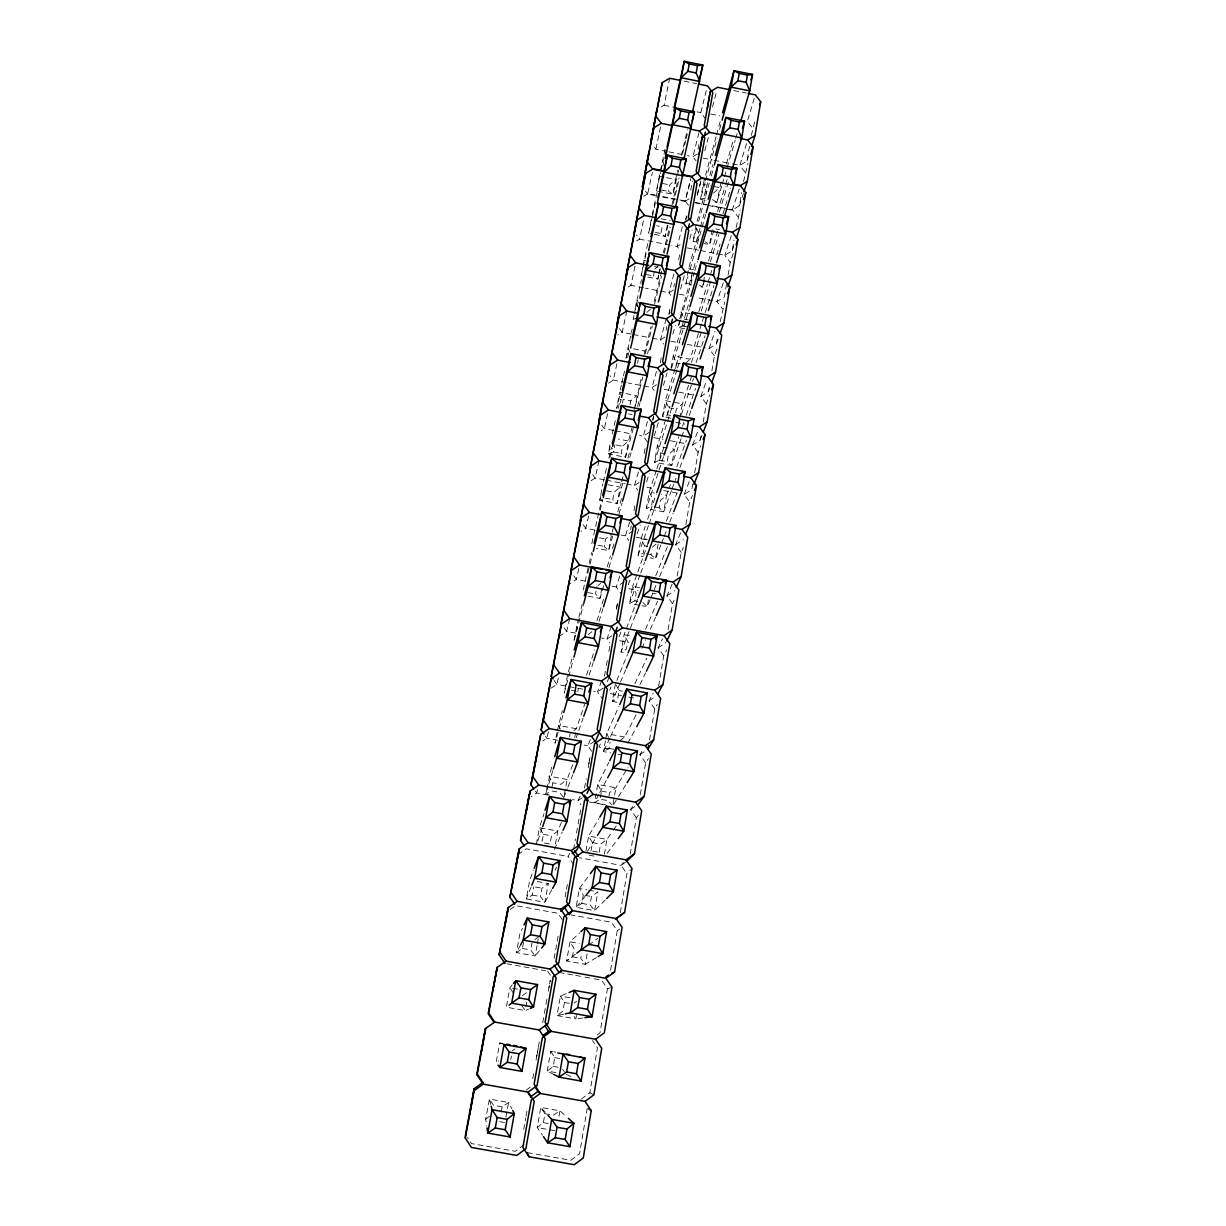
<?xml version="1.0" encoding="UTF-8"?>
<svg xmlns="http://www.w3.org/2000/svg" width="1226" height="1226" viewBox="0 0 1226 1226"><rect width="100%" height="100%" fill="white"/><g stroke="black" fill="none" stroke-linecap="round" stroke-linejoin="round"><path stroke-width="0.75" stroke-dasharray="5 3.75" d="M726.62 209.064L732.213 210.167L739.431 205.723L741.638 192.697M743.523 181.54L747.952 163.227M732.443 163.916L739.83 165.387L746.986 161.035L749.469 146.384M751.323 135.396L755.277 119.305M587.285 1108.028L579.546 1153.789L570.887 1160.271L527.149 1152.593M581.293 1099.094L589.859 1092.749L597.46 1047.832L592.51 1040.506M594.15 978.762L601.537 980.095L607.452 988.738L599.989 1032.844L595.759 1035.939M610.579 970.256L617.26 930.733L611.391 922.213L571.132 914.918M620.325 912.573L626.884 873.755L630.716 869.801M630.21 854.124L636.34 817.803L639.574 813.574M640.279 794.54L645.627 762.848L648.447 758.45M649.489 739.983L654.761 708.843L657.274 704.368M658.623 685.962L663.726 655.787L666.775 649.765M668.155 629.582L672.538 603.636L674.116 600.25M677.196 576.067L681.212 552.39L683.388 547.363M685.901 524.559L689.717 502.001L692.429 495.396M692.782 483.887L691.847 489.435L684.185 494.446L689.717 502.001M694.652 472.792L698.1 452.455L700.628 445.957M698.1 452.455L692.598 445.023L700.184 440.103L701.103 434.663M703.249 421.928L706.329 403.752L709.578 395.002M706.329 403.752L700.874 396.412L708.383 391.6L709.655 384.075M711.877 370.896L714.421 355.846L717.486 347.295M714.421 355.846L709.011 348.613L716.444 343.893L717.7 336.491M720.198 321.672L724.704 302.025M726.528 284.217L724.382 296.968L717.011 301.581L695.372 297.351M728.075 275.114L730.221 262.364L734.359 249.997M700.475 250.518L724.888 255.33L732.183 250.794L733.991 240.051M736.121 227.5L740.182 209.861M596.464 957.537L585.308 964.31L580.726 958.288L581.599 953.2M605.337 899.899L594.61 910.642L590.013 904.865L591.468 896.528L597.859 891.838L594.61 910.642L576.082 907.286L579.392 888.482L589.231 875.195M599.162 852.331L600.587 844.132L606.947 839.381L612.326 831.642M609 795.827L609.552 792.609L615.881 787.797L628.08 766.955M660.921 544.896L655.512 558.903L650.975 554.673L651.619 550.949M671.465 490.569L663.664 511.824L659.128 507.794L660.4 500.484L666.53 495.335L670.377 484.653M681.089 438.724L671.695 465.497L667.159 461.65L668.415 454.448L674.499 449.252L678.836 436.717M675.679 412.687L676.292 409.147L682.361 403.89L689.548 382.359M712.199 229.614L709.593 244.648L704.076 243.56M558.995 1116.304L559.945 1110.817L540.804 1107.43L537.264 1127.568L542.444 1135.169M576.481 1015.373L575.868 1018.913L557.002 1015.542L560.435 996.079L567.301 993.213M587.116 953.889L585.308 964.31L566.627 960.954L569.983 941.829L579.591 932.863M604.387 854.17L606.947 839.381L588.633 836.025L585.369 854.522M613.046 804.149L614.303 796.885M614.624 795.061L615.881 787.797L597.721 784.441L596.434 791.72M648.416 599.912L647.236 606.732L641.949 605.736M658.101 544.007L655.512 558.903L650.27 557.907M679.894 418.112L682.361 403.89L672.154 401.929M703.142 283.819L702.559 287.221L698.851 286.486M703.433 282.133L704.322 277.045M596.112 793.528L594.518 802.632L605.445 804.639M605.399 740.856L603.514 751.584L610.732 752.933M605.705 739.079L606.655 733.715L618.961 706.253M615.452 683.801L612.356 701.395L617.72 702.391M671.051 368.198L673.212 355.954L683.924 319.848M679.449 320.599L678.223 327.495L685.686 328.951M679.74 318.883L695.816 260.586M699.954 228.48L688.583 268.678L685.901 283.957L691.449 285.045M554.719 1130.648L537.264 1127.568L543.363 1122.633L544.926 1113.698L540.804 1107.43L546.857 1114.066M553.983 1074.543L547.21 1071.064L553.217 1066.39L554.765 1057.624L550.704 1051.28L555.868 1052.199M569.829 997.765L560.435 996.079L564.42 1002.5L562.918 1011.128L557.002 1015.542L563.638 1014.178M575.392 954.242L566.627 960.954L572.45 956.786L573.937 948.311L569.983 941.829L579.3 943.514M585.185 896.237L576.082 907.286L581.814 903.378L583.269 895.041L579.392 888.482L586.779 889.831M591.024 850.844L592.465 842.645L588.633 836.025L598.84 818.707M600.372 797.574L601.506 791.122L597.721 784.441L608.847 762.342M609.782 738.129L603.514 751.584L609 748.381L610.104 742.036M616.188 685.15L619.13 690.59L617.766 698.391L612.356 701.395L619.758 683.847M639.65 587.698L632.616 586.38L629.612 603.407L634.884 600.817L636.202 593.277L632.616 586.38L648.094 543.195M646.225 539.823L640.999 538.827L644.539 545.769L643.236 553.202L638.041 555.593L640.999 538.827L645.228 526.398M667.649 447.934L657.351 445.957L654.5 462.202L659.542 460.194L660.799 452.992L657.351 445.957L669.84 406.327M670.453 401.592L665.35 400.611L662.53 416.595L667.511 414.771L668.752 407.676L665.35 400.611L679.112 355.479M675.664 368.306L676.583 363.065L673.212 355.954L690.085 359.233L699.372 330.499M680.369 320.139L678.223 327.495L683.081 326.009L683.985 320.86M691.878 275.865L690.682 282.639L685.901 283.957L687.985 276.632M536.727 1056.245L538.061 1048.797M538.398 1046.927L539.394 1041.334M548.298 991.344L549.279 985.857M549.6 984.018L550.259 980.356L548.942 987.712M588.848 763.859L590.166 756.427L589.491 760.166M606.38 665.427L607.667 658.239M616.356 609.429L617.613 602.38M668.906 314.576L669.856 309.32M685.748 220.082L686.422 216.312M652.814 419.874L653.458 416.258M652.845 420.349L653.489 416.717M690.713 190.275L692.368 181.004M698.008 149.388L698.989 143.886M673.81 287.053L674.438 283.589M523.686 1129.407L525.739 1117.913M526.061 1116.089L527.042 1110.587M532.712 1078.773L534.061 1071.248M536.053 1060.061L537.049 1054.437M537.386 1052.567L538.72 1045.088M542.72 1022.622L544.038 1015.235M544.359 1013.427L545.677 1006.025M545.999 1004.247L546.98 998.73M554.167 958.38L556.895 943.116M557.232 941.231L558.566 933.706M565.14 896.85L566.121 891.302M566.458 889.448L567.776 882.061M573.599 849.388L575.454 838.921M576.511 833.052L577.798 825.803M578.12 823.979L579.423 816.731M579.745 814.907L580.71 809.467M584.511 788.119L586.181 778.755M588.173 767.614L589.17 762.02M604.449 676.246L605.414 670.837M608.893 651.343L609.904 645.688M616.54 608.387L617.536 602.84M630.593 529.571L631.267 525.801M633.949 510.767L635.283 503.258M644.14 453.559L645.137 448.011M660.308 362.819L661.32 357.18M666.116 330.254L666.775 326.56M669.09 313.595L669.748 309.902M678.683 259.743L679.664 254.288M685.87 219.423L686.514 215.837M667.296 225.201L665.258 236.48L650.531 233.584M505.924 1117.101L508.591 1102.465L489.404 1099.078L485.695 1119.2L486.737 1126.142M525.893 1007.021L526.843 1001.719M537.034 945.537L535.149 955.973L516.407 952.587L519.931 933.476L522.383 928.343M537.356 943.805L538.291 938.58M537.172 881.479L548.283 883.502L544.865 902.305L526.291 898.934L529.755 880.145L533.525 870.077M555.439 843.994L557.784 831.059L561.385 822.523M551.547 767.323L545.585 794.295L551.348 790.877L559.439 792.364L563.837 797.651L567.132 779.475L572.971 763.844M574.718 737.669L575.684 732.305M601.813 588.219L599.958 598.441L584.066 595.438M611.33 535.731L608.632 550.627L596.372 548.298M634.149 409.867L641.413 377.455M644.171 354.513L650.914 326.898M658.485 275.635L657.856 279.022L641.167 275.758L642.731 267.268M658.791 273.934L659.711 268.846M667.909 225.492L665.258 236.48L660.906 233.538L662.132 226.871L656.63 225.783M678.652 170.23L672.905 194.26L668.568 191.471L669.764 184.911L675.603 179.456L677.794 170.23M501.173 1112.227L502.154 1106.863L508.591 1102.465L511.87 1108.825M510.767 1059.555L511.411 1056.046M539.471 950.656L535.149 955.973L530.735 949.966L531.961 943.177M551.731 889.923L544.865 902.305L540.467 896.543L541.984 888.206L548.283 883.502M536.36 844.331L539.425 827.688L557.784 831.059L551.516 835.825L550.03 844.024L541.877 842.538L543.379 834.339L539.425 827.688L543.946 813.819M569.554 736.811L570.136 733.638M577.798 691.587L578.365 688.46M603.667 585.783L599.958 598.441L595.56 594.028L596.939 586.488M612.755 535.977L608.632 550.627L604.234 546.413L605.598 538.996L611.667 533.862M622.701 483.259L617.153 503.564L612.77 499.564L614.103 492.239L620.141 487.074L621.122 483.458M633.26 428.242L625.551 457.252L621.184 453.436L622.486 446.233L628.494 441.008L631.85 428.288M630.087 404.473L630.746 400.933L636.723 395.661L619.666 392.366L616.724 408.35L620.525 391.891M637.597 363.31L638.225 359.816M658.776 275.344L657.856 279.022L653.504 275.911L654.439 270.839M651.113 220.067L648.692 233.216L651.987 218.243M666.484 177.647L675.603 179.456L672.905 194.26L656.477 190.995L660.017 172.483M503.212 1043.541L499.748 1042.912L496.101 1062.712L498.599 1060.842M556.972 732.535L554.995 743.262L563.224 714.344M557.294 730.757L562.382 710.697M567.485 675.48L564.236 693.073L573.477 658.852M573.983 640.233L578.381 619.176M583.239 589.997L588.633 565.247M591.806 543.578L601.828 499.028M608.019 484.76L620.141 487.074L617.153 503.564L599.79 500.254L602.824 483.764M609.981 444.915L608.326 453.942L625.551 457.252L628.494 441.008L618.195 439.031M625.965 358.222L632.126 329.074M638.164 317.825L633.152 319.266L633.781 315.833M635.053 308.937L641.428 279.62M643.052 265.582L648.094 241.997M520.667 944.786L516.407 952.587L522.429 948.464L523.686 941.691M531.134 886.888L526.291 898.934L532.237 895.057L533.77 886.72M551.945 787.659L552.834 782.816L548.942 776.119L567.132 779.475L560.91 784.303L552.834 782.816M610.027 446.647L608.326 453.942L613.552 451.965L614.87 444.762M622.532 403.017L623.176 399.477L630.746 400.933M661.212 106.968L664.094 105.252L669.672 78.265M660.523 127.06L655.91 149.281L652.998 151.028M655.067 195.501L647.604 194.014L652.447 172.376M643.389 220.91L639.558 239.131L636.585 240.94M634.991 266.318L630.961 285.351L626.471 288.125M626.777 311.082L622.226 332.338L617.689 335.173M616.877 363.754L613.352 380.106L605.721 384.918M660.416 170.644L663.649 155.809M664.048 153.955L665.258 148.392M607.59 413.76L604.326 428.671L601.246 430.648M656.477 190.995L660.538 172.437M660.937 170.583L663.373 159.441M652.278 214.443L657.611 190.168M662.944 165.893L663.772 162.154M652.401 216.374L656.109 199.547M598.962 460.792L595.146 478.079L588.924 482.079M641.167 275.758L646.531 251.698M588.587 515.993L585.813 528.314L581.093 531.394M633.152 319.266L633.98 315.557M634.409 313.703L637.75 298.822M637.213 306.684L638.899 299.221M626.271 357.869L628.402 348.552M578.779 568.649L576.312 579.423L568.374 584.649M621.352 385.041L619.666 392.366L621.781 396.626M621.781 383.217L623.038 377.715M623.452 375.892L625.137 368.566M627.666 357.578L629.352 350.253M612.172 434.05L616.004 417.591M618.134 408.442L620.264 399.308M569.661 618.578L566.657 631.421L559.96 635.865M620.295 402.864L621.153 399.216M603.253 481.941L606.717 467.367M608.878 458.263L611.467 447.337M681.304 155.457L687.449 129.619M599.79 500.254L601.568 492.821M609.996 457.497L612.218 448.21M682.621 153.587L685.717 140.653M686.162 138.799L687.924 131.412M672.017 204.711L678.284 178.674M558.382 677.901L556.819 684.338L548.712 689.794M673.227 203.531L679.434 177.893M600.127 510.399L602.824 499.334M663.327 252.709L669.626 226.948M659.22 273.505L660.584 267.973M664.201 253.246L670.545 227.454M589.078 563.408L591.821 552.405M706.007 119.351L700.812 112.608L706.559 89.421M654.163 301.504L661.963 270.072M654.592 304.063L661.519 276.31M587.79 573.247L589.614 565.952M590.074 564.129L592.802 553.202M698.927 132.806L692.92 156.652L696.062 160.759M548.436 731.784L546.811 738.175L542.72 740.964M645.259 353.778L652.339 325.947M681.181 200.666L684.905 201.401L690.744 178.582M578.841 617.368L582.534 602.916M688.491 205.217L685.319 201.049L690.713 179.977M647.512 353.778L648.447 350.146M574.304 640.003L583.867 603.085M712.551 106.877L716.704 90.847M635.237 406.204L642.792 377.102M682.346 226.703L677.181 246.549L680.369 250.763M637.597 406.465L639.037 401.025M704.827 150.721L708.689 136.071M673.902 273.965L668.921 292.784L671.051 295.635M568.45 671.833L571.837 659.082M639.053 406.48L640.018 402.864M537.478 789.835L536.636 792.992L531.103 796.793M697.318 194.045L701.073 180.023M697.272 195.424L701.042 181.402M621.613 481.649L623.084 476.209M627.973 458.126L629.934 450.877M666.208 318.775L660.507 339.786L663.726 344.123M716.076 136.684L703.126 184.36L700.506 199.164L705.977 200.252M716.566 134.86L720.551 120.194M629.766 457.405L631.283 451.873M705.027 182.643L700.506 199.164L705.165 198.168L706.314 191.608L703.126 184.36L710.39 185.8M705.532 180.804L717.072 138.569M719.585 129.389L721.593 122.048M689.794 238.932L692.261 229.936M707.77 182.781L695.709 226.366L693.073 241.399L696.736 242.12M709.793 175.517L712.796 164.621M656.446 371.432L651.956 387.585L654.117 390.512M612.172 532.023L613.199 528.345M617.827 511.778L622.44 495.212M696.613 228.664L693.073 241.399L697.793 240.25L698.958 233.584L696.368 227.806M698.636 221.4L709.272 183.226M711.295 175.946L713.838 166.859M680.583 289.045L684.399 275.39M618.961 514L622.057 503.012M700.475 226.657L704.092 213.86M690.069 269.322L701.533 229.093M702.054 227.27L705.701 214.473M647.466 421.453L643.267 436.165L648.707 443.613M672.829 334.192L675.342 325.457M607.253 566.841L610.41 555.93M612.51 548.635L614.624 541.356M680.905 318.316L694.284 272.417M694.82 270.594L697.502 261.414M721.072 182.122L716.904 202.413L713.271 201.692M726.405 163.87L733.347 140.147M608.97 567.715L612.157 556.865M721.746 185.969L716.904 202.413L712.429 199.608M722.283 184.13L723.907 178.644M724.443 176.82L726.589 169.51M727.125 167.671L735.202 140.254M735.738 138.431L737.347 132.944M663.419 385.378L667.113 372.857M638.455 471.964L634.424 485.588L637.719 490.109M684.46 318.04L689.809 299.987M717.593 211.531L725.148 186.229M725.685 184.421L727.294 178.996M671.526 368.091L685.549 321.197M686.1 319.388L689.334 308.569M713.946 230.181L709.593 244.648L705.103 241.691M719.386 212.083L729.179 179.502M754.251 98.386L747.339 121.328L752.565 128.071M596.985 620.77L604.02 597.506M654.27 435.874L658.331 422.526M708.536 261.031L718.543 228.297M723.003 213.753L730.788 188.283M552.757 770.832L545.585 794.295L549.233 794.969M599.024 621.413L602.962 608.617M629.689 521.985L625.429 535.839L628.739 540.436M676.967 369.746L662.53 416.595L671.051 418.235M677.534 367.938L680.859 357.134M704.797 279.942L702.559 287.221L699.556 285.137M710.421 261.736L718.834 234.442M746.542 143.626L739.83 165.387L745.101 172.238M698.851 311.603L707.448 284.217M708.015 282.378L709.731 276.907M710.314 275.084L712.03 269.597M716.612 254.993L720.045 244.035M746.986 161.035L749.285 153.756M646.623 481.864L649.305 473.374M732.213 210.167L739.217 188.988M701.272 311.052L711.494 278.792M586.534 675.22L594.595 649.949M671.679 408.319L654.5 462.202L671.695 465.497L674.499 449.252L669.35 448.272M619.697 576.389L616.28 586.963L621.843 594.748M699.954 328.706L701.686 323.312M702.268 321.519L704.582 314.331M705.165 312.538L713.869 285.597M739.431 205.723L743.37 193.539M731.248 235.744L724.888 255.33L730.221 262.364M589.17 675.02L593.231 662.546M656.262 470.523L649.244 492.024L646.332 508.529L663.664 511.824L666.53 495.335L661.335 494.339M656.845 468.73L665.044 443.659M691.464 362.421L701.425 331.924M637.259 533.754L640.11 525.126M663.481 456.792L646.332 508.529L651.45 506.338L652.738 499.013L649.244 492.024L654.423 493.021M732.183 250.794L733.96 245.43M690.146 380.566L691.939 375.171M696.123 362.605L705.119 335.679M723.233 283.007L717.011 301.581L722.39 308.722M681.395 414.511L693.502 378.681M537.831 840.837L542.076 828.362M647.65 519.303L656.125 494.446M573.86 730.696L576.343 728.734L584.679 704.291M611.268 626.409L606.977 638.991L609.782 642.93M709.011 348.613L714.973 331.342M682.56 425.989L683.786 422.403M686.269 415.246L695.571 388.381M648.447 525.586L638.041 555.593L643.282 556.573M649.06 523.824L654.561 507.947M628.294 584.817L630.118 579.546M576.235 737.684L578.12 732.32M578.749 730.543L583.132 718.038M681.717 436.946L684.215 429.805M689.227 415.522L691.74 408.396M716.444 343.893L718.911 336.951M700.874 396.412L706.574 380.504M676.798 466.861L686.437 440.165M640.064 574.841L629.612 603.407L640.187 605.399M640.723 573.048L644.631 562.336M601.537 680.92L597.506 691.908L602.211 698.59M672.109 488.791L676.016 478.171M679.909 467.535L682.514 460.44M708.383 391.6L709.685 388.044M619.176 636.769L621.168 631.39M692.598 445.023L698.146 430.203M666.423 520.989L677.104 492.791M637.551 599.361L624.095 634.685L621.046 652.002L626.379 652.998M607.376 681.687L609.215 676.921M700.184 440.103L702.1 435.138M661.596 543.133L663.634 537.877M664.308 536.13L666.331 530.873M669.718 522.123L673.089 513.357M563.837 797.651L567.301 788.762M567.99 786.985L572.818 774.541M635.375 615.299L621.046 652.002L626.394 649.213L627.743 641.535L624.095 634.685L631.191 636.018M684.185 494.446L689.456 481.067M609.736 690.146L610.992 687.02M655.757 575.806L667.588 546.275M590.365 739.554L587.867 745.776L591.668 751.201M616.862 680.353L627.421 654.577M650.132 599.637L647.236 606.732L642.685 602.288M650.868 597.874L655.941 585.476M659.573 576.618L663.925 565.998M681.212 552.39L675.633 544.727L682.008 529.433M620.494 682.085L625.674 669.794M645.566 629.26L657.58 601.261M641.872 648.401L645.688 639.742M650.255 629.352L655.604 617.23M600.326 744.029L598.947 747.124L611.973 749.546M672.538 603.636L666.929 595.867L673.074 582.043M554.443 849.541L562.244 832.056M580.143 796.026L578.059 800.609L580.925 804.731M610.563 736.443L616.831 722.972M634.899 683.725L646.761 658.193M639.941 684.614L645.581 672.875M663.726 655.787L658.086 647.895L662.515 638.685M554.934 870.399L556.589 867.119M619.636 740.948L624.662 737.041L636.876 713.302M598.901 794.341L594.518 802.632L600.081 799.183L608.157 800.67L611.59 804.654M599.775 792.686L607.682 777.79M654.761 708.843L649.075 700.843L653.136 693.196M627.819 743.293L635.834 728.336M573.845 864.805L568.082 856.422L570.442 852.039M645.627 762.848L639.895 754.71L643.527 748.688M613.69 804.425L617.536 798.187M618.502 796.639L626.21 784.18M587.392 851.319L596.51 836.914M613.398 830.109L616.617 825.466M636.34 817.803L630.562 809.543L633.673 805.16M607.085 853.419L617.076 840.086M512.269 984.907L509.924 987.727L506.338 1007.174L525.249 1010.561L528.559 1009.167M623.528 862.598L621.061 865.372L579.362 857.756M713.578 193.049L719.478 187.609L712.199 186.153M654.745 269.153L659.45 264.831M646.868 312.4L650.408 309.197M685.273 363.463L690.085 359.233M598.165 585.461L600.602 583.438M652.263 547.24L655.956 544.175M588.143 634.746L591.836 631.727M485.695 1119.2L489.48 1116.258M588.618 945.185L597.614 938.411M524.084 1144.823L515.318 1151.291L471.489 1143.597L467.52 1137.559M534.812 939.637L538.612 936.848M526.26 1090.113L532.038 1085.899M522.399 995.665L527.502 992.018M626.547 861.495L621.061 865.372L626.884 873.755M617.26 930.733L619.666 929.017M510.062 909.569L515.702 905.616L557.907 913.247L562.749 920.358M574.059 1003.083L576.649 1001.274M512.361 1050.789L514.92 1048.996M630.562 809.543L638.7 803.858M517.893 854.614L526.26 848.79L568.082 856.422M639.895 754.71L645.259 751.002M582.166 797.774L578.059 800.609L572.419 799.567M649.075 700.843L655.711 696.291M594.641 741.148L587.867 745.776L584.143 745.086M658.086 647.895L665.963 642.562M602.87 688.292L597.506 691.908L593.813 691.219M666.929 595.867L674.744 590.641M611.743 635.788L606.977 638.991L601.476 637.949M553.416 1115.2L559.945 1110.817L566.918 1117.055M675.633 544.727L683.357 539.609M624.157 581.752L616.28 586.963L610.839 585.936M633.229 530.735L625.429 535.839L620.034 534.812M639.053 482.584L634.424 485.588L626.946 484.147M649.382 432.242L643.267 436.165L639.558 435.46M656.492 384.688L651.956 387.585L628.064 382.956M664.998 336.966L660.507 339.786L651.389 338.008M673.365 290.01L668.921 292.784L645.428 288.187M680.124 244.74L677.181 246.549L671.817 245.491M684.905 201.401L689.288 198.75M643.589 196.329L648.002 193.662L655.466 195.133M697.257 154.047L692.92 156.652L687.372 155.549M607.452 988.738L610.487 987.758M583.07 1017.948L575.868 1018.913L574.029 1016.385M544.926 1113.698L550.014 1114.603M502.154 1106.863L493.649 1105.362L489.404 1099.078L490.752 1104.381M543.363 1122.633L551.853 1124.119M499.687 1121.667L504.928 1122.602M564.42 1002.5L569.431 1003.404M554.765 1057.624L563.163 1059.126M553.217 1066.39L561.646 1067.892M555.868 1072.597L547.21 1071.064L550.704 1051.28L555.991 1052.536M572.45 956.786L580.726 958.288M522.429 948.464L530.735 949.966M559.056 972.448L573.829 975.114M575.684 975.436L583.07 976.77M584.925 977.107L592.311 978.425M506.813 963.805L545.708 970.793M517.464 989.075L509.924 987.727L514.046 994.179M589.047 855.181L594.564 856.192M588.618 890.168L596.02 891.501M584.909 895.332L591.468 896.528M535.41 887.026L541.984 888.206M581.814 903.378L590.013 904.865M532.237 895.057L540.467 896.543M601.506 791.122L609.552 792.609M589.246 801.957L604.265 804.716M547.93 795.076L536.636 792.992L534.735 790.249M592.465 842.645L600.587 844.132M543.379 834.339L551.516 835.825M592.648 851.135L597.537 852.039M624.662 737.041L606.655 733.715L610.395 740.443M576.343 728.734L558.29 725.394L561.355 730.803M609 748.381L613.797 749.27M558.014 740.259L546.811 738.175L544.942 735.477M617.95 754.266L621.567 754.925M619.682 640.692L628.831 642.409M575.822 633.137L566.657 631.421L561.094 623.544M619.13 690.59L622.302 691.188M610.333 693.61L621.398 695.678M628.785 697.058L636.156 698.422M582.718 689.165L556.819 684.338L553.095 679.005M571.439 690.391L576.205 691.28M628.877 588.679L637.934 590.396M652.431 593.123L656.063 593.813M585.4 581.139L576.312 579.423L570.795 571.668M634.884 600.817L637.995 601.414M587.744 592.556L595.56 594.028M606.426 490.783L614.103 492.239M654.515 506.92L659.128 507.794M605.077 498.093L612.77 499.564M636.11 537.218L647.405 539.363M594.825 530.03L585.813 528.314L580.327 520.667M644.539 545.769L647.619 546.352M599.391 537.816L605.598 538.996M646.332 553.784L650.975 554.673M598.027 545.248L604.234 546.413M675.725 422.357L684.828 424.104M628.463 413.898L632.11 414.603M653.764 437.544L663.005 439.322M670.407 440.747L688.905 444.302M613.598 430.464L604.326 428.671L601.077 424.227M615.452 430.816L632.141 434.035M660.799 452.992L665.366 453.865M616.387 445.053L622.486 446.233M659.542 460.194L667.159 461.65M613.552 451.965L621.184 453.436M646.884 487.32L654.347 488.745M663.664 490.523L676.737 493.021M604.495 479.856L595.146 478.079L591.882 473.558M606.364 480.224L625.076 483.795M633.535 348.828L644.815 351.019M676.583 363.065L680.323 363.8M664.201 389.316L671.541 390.726M678.867 392.151L697.211 395.707M626.225 382.589L613.352 380.106L610.134 375.708M668.752 407.676L676.292 409.147M667.511 414.771L670.53 415.353M654.347 266.517L658.071 267.253M646.117 274.471L653.504 275.911M679.158 294.163L688.169 295.941M643.619 287.834L630.961 285.351L628.846 282.501M690.269 313.81L680.966 311.986L684.277 319.143L688.001 319.863M683.081 326.009L688.66 327.097M670.821 341.165L679.924 342.943M687.188 344.353L705.379 347.908M631.344 334.116L622.226 332.338L616.893 325.12M633.168 334.468L649.565 337.656M695.387 202.443L732.627 209.815L737.929 216.757M694.973 202.796L706.145 205.003M708.015 205.37L724.765 208.696M662.929 196.62L677.855 199.577M679.725 199.945L685.319 201.049M662.53 196.972L673.718 199.194M715.831 228.91L719.509 229.63M661.136 218.734L670.377 220.557M655.404 232.45L660.906 233.538M687.342 247.928L698.605 250.15M670.024 245.139L639.558 239.131L636.386 234.917M688.583 268.678L695.97 270.134M643.987 260.494L651.389 261.95M702.912 158.047L712.137 159.886M713.976 160.254L730.604 163.548M667.021 151.488L655.91 149.281L652.799 145.189M668.86 151.855L685.518 155.181M659.205 176.192L664.676 177.28M662.5 183.471L669.764 184.911M661.289 190.03L668.568 191.471M733.776 90.54L746.343 93.053M684.062 81.146L696.644 83.674M710.712 114.003L719.861 115.826M664.094 105.252L673.273 107.091M697.134 111.873L700.812 112.608M499.748 1042.912L504.055 1044.537M566.243 1074.451L572.849 1077.378M589.859 1092.749L593.89 1094.818M645.504 191.241L647.604 194.014M521.724 1005.55L525.249 1010.561M562.565 1069.195L564.404 1071.815M547.562 971.13L550.489 975.452M576.542 626.394L578.028 629.137M627.896 347.724L631.359 354.866M636.003 303.772L637.367 306.653"/><path stroke-width="1.5" d="M465.298 1138.08L474.155 1090.711L483.197 1084.152L528.115 1092.09L534.26 1101.346L525.862 1148.716L516.805 1155.413L471.443 1147.459L465.298 1138.08L465.543 1134.54L474.11 1088.78L482.845 1082.435L476.96 1073.516L485.358 1028.614L494.737 1022.055L539.21 1029.978L548.053 1023.572L556.144 977.996L550.091 969.046L506.047 961.123L497.204 967.406L488.147 1013.626L494.001 1022.407L494.737 1022.055L488.684 1012.967L497.204 967.406L492.959 990.102M648.569 745.485L647.941 749.147L653.642 739.937L660.63 698.406L654.745 690.146L612.862 682.33L607.039 674.085L614.287 633.306L622.501 627.819L664.002 635.62L669.84 643.742L662.96 684.537L657.887 693.839M743.921 191.792L747.293 181.341L753.086 147.013L747.661 139.994L740.412 138.553M751.569 146.476L755.017 135.55L760.702 101.773L755.308 94.862L748.136 93.421M591.239 1110.618L583.254 1157.988L574.289 1164.7L529.05 1156.762L522.858 1147.383L531.287 1100.028L540.237 1093.454L585.032 1101.377L591.239 1110.618L588.603 1108.886M554.183 965.26L559.056 972.448L561.968 970.41L605.889 978.317L614.563 972.049L622.088 927.316L616.034 918.519L572.527 910.627L566.519 901.846L574.335 857.97L582.902 851.963L625.98 859.84L632.003 868.483L624.601 912.389L615.544 919.239M626.547 861.495L634.455 853.848L641.719 810.754L635.742 802.233L593.077 794.371L587.147 785.866L594.671 743.584L603.054 737.837L645.336 745.684L651.267 754.067L644.14 796.364L638.7 803.858M666.729 640.999L672.124 630.118L678.867 590.058L673.074 582.043L661.871 579.929M676.154 587.545L681.12 576.68L687.755 537.31L682.008 529.433L674.591 528.008M685.564 534.459L689.962 524.161L696.475 485.496L690.774 477.726L683.418 476.316M693.885 484.377L698.651 472.577L705.042 434.571L699.387 426.909L692.108 425.514M703.372 431.828L707.187 421.882L713.471 384.52L707.846 376.98L700.628 375.57M711.647 382.711L715.57 372.045L721.762 335.326L716.168 327.894L708.674 326.423M720.137 333.472L723.815 323.051L729.899 286.961L724.351 279.635L716.934 278.164M727.861 286.777L731.922 274.9L737.899 239.392L732.397 232.174L725.041 230.718M736.336 238.273L739.906 227.546L745.776 192.635L740.32 185.509L733.01 184.069M543.486 1136.686L547.624 1142.77L569.906 1146.693L573.891 1123.277L568.312 1118.296M553.983 1074.543L559.056 1077.148L581.093 1081.056L585.017 1058.115L579.898 1056.965M569.017 992.493L574.182 990.347L595.913 994.24L592.081 1016.737L584.879 1017.703M580.971 931.576L585.093 927.73L606.609 931.622L602.84 953.675L598.058 956.571M590.319 873.724L595.79 866.338L617.092 870.215L613.398 891.838L606.686 898.551M599.775 817.144L606.272 806.126L627.375 809.988L623.743 831.197L618.195 838.615M609.705 760.641L616.571 747.048L637.459 750.91L633.903 771.721L627.16 782.617M619.743 704.536L626.655 689.089L647.343 692.951L643.865 713.363L636.723 726.666M648.094 543.195L655.833 521.617L675.94 525.448L672.645 544.742L664.661 564.221M665.044 443.659L674.407 414.986L694.146 418.802L690.958 437.406L683.158 458.677M714.344 165.05L722.942 134.14L741.699 137.894L738.098 129.435L739.385 121.972L744.565 121.144L741.699 137.894L732.443 168.652M722.099 120.209L731.14 87.153L749.73 90.893L746.174 82.387L747.431 75.062L752.534 74.418L749.73 90.893L741.117 120.133M569.906 1146.693L565.171 1139.475L566.964 1129.023L573.891 1123.277L551.7 1119.369L548.068 1115.399M581.093 1081.056L576.45 1073.731L578.197 1063.494L585.017 1058.115L557.769 1052.95M565.293 1013.841L570.259 1012.829L592.081 1016.737L587.499 1009.304L589.231 999.282L595.913 994.24M576.864 953.123L581.247 949.782L602.84 953.675L598.349 946.15L600.035 936.312L606.609 931.622M586.319 894.857L592.02 887.946L613.398 891.838L608.97 884.222L610.625 874.582L617.092 870.215M597.522 835.32L602.579 827.32L623.743 831.197L619.391 823.504L621.015 814.049L627.375 809.988M607.682 777.79L612.939 767.844L633.903 771.721L629.612 763.936L631.206 754.664L637.459 750.91M617.613 721.286L623.099 709.502L643.865 713.363L639.635 705.502L641.198 696.414L647.343 692.951M626.409 668.047L633.076 652.247L653.642 656.109L649.474 648.171L651.006 639.252L657.059 636.079L653.642 656.109L646.378 671.189M636.049 613.552L642.868 596.066L663.22 599.912L659.128 591.913L660.63 583.147L666.576 580.25L663.22 599.912L656.354 615.498M645.29 560.558L652.477 540.911L672.645 544.742L668.599 536.682L670.086 528.084L675.94 525.448M654.561 507.947L661.902 486.768L681.886 490.584L677.917 482.462L679.357 474.018L685.119 471.642L681.886 490.584L673.779 511.61M664.063 454.999L671.158 433.606L690.958 437.406L687.05 429.238L688.476 420.932L694.146 418.802M672.246 406.526L680.261 381.378L699.877 385.194L696.016 376.949L697.41 368.811L703.004 366.911L699.877 385.194L691.74 408.396M681.411 355.325L689.196 330.101L708.628 333.886L704.827 325.61L706.207 317.595L711.693 315.925L708.628 333.886L700.169 358.973M689.87 306.761L697.977 279.712L717.241 283.497L713.486 275.16L714.835 267.299L720.244 265.843L717.241 283.497L708.444 310.408M698.038 259.575L706.59 230.212L725.685 233.982L721.991 225.599L723.309 217.876L728.642 216.634L725.685 233.982L716.597 262.655M706.222 212.634L715.065 181.555L733.991 185.31L730.344 176.896L731.646 169.311L736.903 168.284L733.991 185.31L724.443 216.251M742.404 128.378L744.565 121.144L725.869 117.405L722.942 134.14L729.746 127.765L731.048 120.301L725.869 117.405L715.31 155.533M750.94 79.905L752.534 74.418L734.006 70.694L731.14 87.153L737.899 80.732L739.171 73.391L734.006 70.694L722.543 112.853M555.24 1137.728L557.048 1127.276L551.7 1119.369L547.624 1142.77L555.24 1137.728L565.171 1139.475M566.627 1071.984L568.404 1061.762L563.056 1054.207L559.056 1077.148L566.627 1071.984L576.45 1073.731M577.783 1007.557L579.515 997.535L574.182 990.347L570.259 1012.829L577.783 1007.557L587.499 1009.304M588.725 944.418L590.426 934.58L585.093 927.73L581.247 949.782L588.725 944.418L598.349 946.15M599.437 882.49L601.108 872.851L595.79 866.338L592.02 887.946L599.437 882.49L608.97 884.222M609.95 821.772L611.59 812.317L606.272 806.126L602.579 827.32L609.95 821.772L619.391 823.504M620.264 762.22L621.873 752.933L616.571 747.048L612.939 767.844L620.264 762.22L629.612 763.936M630.394 703.785L631.957 694.682L626.655 689.089L623.099 709.502L630.394 703.785L639.635 705.502M655.466 639.482L657.059 636.079L636.57 632.218L633.076 652.247L640.309 646.454L641.857 637.52L636.57 632.218L628.126 652.86M665.09 583.745L666.576 580.25L646.286 576.404L642.868 596.066L650.056 590.196L651.573 581.43L646.286 576.404L638.225 597.598M659.619 534.98L661.105 526.368L655.833 521.617L652.477 540.911L659.619 534.98L668.599 536.682M683.786 475.167L685.119 471.642L665.212 467.811L661.902 486.768L669.013 480.761L670.469 472.316L665.212 467.811L656.738 492.668M678.223 427.537L679.664 419.231L674.407 414.986L671.158 433.606L678.223 427.537L687.05 429.238M701.762 370.482L703.004 366.911L683.449 363.111L680.261 381.378L687.28 375.263L688.69 367.11L683.449 363.111L673.81 393.73M710.498 319.526L711.693 315.925L692.322 312.14L689.196 330.101L696.169 323.909L697.548 315.91L692.322 312.14L682.407 344.644M719.08 269.444L720.244 265.843L701.042 262.073L697.977 279.712L704.904 273.475L706.268 265.613L701.042 262.073L690.882 296.37M726.359 223.944L728.642 216.634L709.609 212.88L706.59 230.212L713.486 223.914L714.819 216.19L709.609 212.88L699.54 247.744M735.232 173.74L736.903 168.284L718.038 164.529L715.065 181.555L721.915 175.226L723.233 167.625L718.038 164.529L708.23 199.24M722.329 134.937L709.655 132.408L702.237 136.868L696.123 171.165L701.548 178.276L714.329 180.804M730.19 89.82L717.624 87.291L710.268 91.659L704.26 125.404L709.655 132.408M699.188 153.97L702.237 136.868M707.279 108.486L710.268 91.659M665.166 158.384L672.584 124.715L691.387 128.469L687.663 119.979L689.012 112.531L694.406 111.735L683.863 159.595M673.917 111.168L681.212 77.744L699.847 81.498L696.184 72.962L697.517 65.637L702.82 65.039L692.338 112.915M487.013 1127.889L487.795 1133.085L510.123 1137.008L505.219 1129.759L507.12 1119.323L514.338 1113.606L512.698 1110.419M497.971 1065.088L499.84 1067.463L521.939 1071.386L517.127 1064.03L518.981 1053.793L526.077 1048.445L520.59 1046.835M530.214 1008.462L533.525 1007.067L528.789 999.604L530.597 989.566L537.586 984.585L515.778 980.677L513.433 983.497M520.667 944.786L523.226 940.112L544.88 944.005L540.222 936.449L541.999 926.626L548.85 921.967L544.88 944.005L541.631 948.005M531.823 885.172L534.582 878.291L556.022 882.184L551.424 874.536L553.171 864.897L559.914 860.575L556.022 882.184L552.589 888.375M542.689 826.569L545.708 817.665L566.933 821.558L562.428 813.819L564.129 804.363L570.749 800.348L566.933 821.558L563.025 830.308M553.324 769.039L556.635 758.204L577.645 762.082L573.201 754.266L574.887 744.994L581.4 741.286L577.645 762.082L573.507 772.763M563.745 712.536L567.347 699.877L588.158 703.739L583.775 695.847L585.43 686.759L591.836 683.342L588.158 703.739L583.76 716.245M573.967 657.044L577.86 642.639L598.472 646.5L594.15 638.531L595.775 629.612L602.073 626.471L598.472 646.5L593.813 660.768M583.867 603.085L588.173 586.457L608.586 590.319L604.341 582.289L605.92 573.523L612.126 570.657L608.586 590.319L603.514 606.778M593.261 551.378L598.288 531.333L618.517 535.164L614.333 527.073L615.896 518.475L621.996 515.87L618.517 535.164L612.678 555.056M603.269 497.495L608.234 477.205L628.264 481.036L624.141 472.868L625.674 464.424L631.681 462.079L628.264 481.036L622.578 501.173M612.663 446.356L617.996 424.043L637.842 427.874L633.781 419.66L635.283 411.369L641.183 409.269L637.842 427.874L631.788 450.034M621.582 397.393L627.574 371.846L647.236 375.662L643.252 367.402L644.723 359.249L650.531 357.394L647.236 375.662L640.493 401.04M630.654 348.015L636.984 320.584L656.477 324.384L652.538 316.063L653.979 308.063L659.711 306.439L656.477 324.384L649.872 349.839M639.865 298.194L646.24 270.226L665.549 274.011L661.672 265.644L663.082 257.782L668.722 256.372L665.549 274.011L658.469 301.841M648.631 250.487L655.328 220.741L674.453 224.511L670.637 216.098L672.032 208.389L677.58 207.179L667.067 254.119M657.243 203.577L664.247 172.115L683.219 175.87L679.449 167.426L680.828 159.84L686.284 158.844L675.526 207.194M510.123 1137.008L514.338 1113.606L492.086 1109.683L491.197 1106.143M521.939 1071.386L526.077 1048.445L504.055 1044.537L499.84 1067.463L507.273 1062.268L509.142 1052.046L504.055 1044.537M537.586 984.585L533.525 1007.067L511.656 1003.159L509.005 1005.167M692.169 121.037L694.406 111.735L675.664 107.98L672.584 124.715L679.296 118.309L680.66 110.861L675.664 107.98L667.051 147.212M699.31 79.797L702.82 65.039L684.246 61.3L681.212 77.744L687.878 71.307L689.227 63.967L684.246 61.3L674.147 107.627M495.273 1128.012L497.174 1117.56L492.086 1109.683L487.795 1133.085L495.273 1128.012L505.219 1129.759M519.042 997.857L520.866 987.834L515.778 980.677L511.656 1003.159L519.042 997.857L528.789 999.604M548.85 921.967L527.272 918.059L523.226 940.112L530.567 934.702L532.375 924.879L527.272 918.059L524.008 924.91M558.244 863.84L559.914 860.575L538.551 856.683L534.582 878.291L541.877 872.805L543.639 863.165L538.551 856.683L534.153 868.406M569.308 803.766L570.749 800.348L549.6 796.471L545.708 817.665L552.972 812.087L554.688 802.632L549.6 796.471L545.08 810.34M581.4 741.286L560.451 737.408L556.635 758.204L563.837 752.534L565.538 743.262L560.451 737.408L554.688 756.764M591.836 683.342L571.086 679.465L567.347 699.877L574.504 694.131L576.174 685.028L571.086 679.465L565.968 697.839M600.342 631.896L602.073 626.471L581.522 622.609L577.86 642.639L584.971 636.815L586.61 627.881L581.522 622.609L574.258 649.964M609.966 577.814L612.126 570.657L591.775 566.81L588.173 586.457L595.238 580.572L596.847 571.806L591.775 566.81L584.388 595.698M619.881 523.15L621.996 515.87L601.828 512.039L598.288 531.333L605.322 525.356L606.901 516.759L601.828 512.039L594.089 543.225M629.628 469.451L631.681 462.079L611.713 458.248L608.234 477.205L615.222 471.167L616.77 462.723L611.713 458.248L602.732 495.335M638.256 420.12L641.183 409.269L621.413 405.454L617.996 424.043L624.938 417.959L626.455 409.653L621.413 405.454L612.326 443.689M648.14 366.482L650.531 357.394L630.93 353.578L627.574 371.846L634.486 365.7L635.972 357.548L630.93 353.578L622.394 390.159M657.826 313.718L659.711 306.439L640.279 302.638L636.984 320.584L643.865 314.377L645.32 306.377L640.279 302.638L632.294 337.426M666.377 265.659L668.722 256.372L649.474 252.587L646.24 270.226L653.06 263.958L654.5 256.096L649.474 252.587L642.286 284.309M674.821 218.274L677.58 207.179L658.5 203.409L655.328 220.741L662.117 214.412L663.527 206.704L658.5 203.409L651.006 236.863M684.936 164.361L686.284 158.844L667.373 155.074L664.247 172.115L671.005 165.74L672.384 158.154L667.373 155.074L659.573 190.214M653.81 127.811L642.363 187.103L653.81 127.811L661.289 123.351L672.17 125.527M662.255 82.632L650.715 142.446L662.255 82.632L669.672 78.265L680.461 80.426M645.52 170.322L648.631 153.633M653.81 125.941L656.875 109.528M504.959 963.467L499.151 954.824L507.242 911.546L508.407 907.485L517.157 901.355L560.757 909.263L566.78 918.059L558.841 962.778L550.091 969.046M514.751 904.19L509.939 897.11L517.893 854.614L519.395 848.698L528.038 842.691L571.239 850.583L577.201 859.242L569.416 903.133L560.757 909.263M524.36 846.001L520.544 840.423L528.345 798.678L530.184 790.985L538.735 785.115L581.522 792.977L587.453 801.513L579.806 844.591L571.239 850.583M533.785 788.87L530.95 784.747L540.773 734.328L549.233 728.581L591.622 736.443L597.491 744.826L589.997 787.123L581.522 792.977M543.992 734.129L541.172 730.068L551.164 678.698L559.546 673.089L601.537 680.92L607.376 689.181L600.004 730.711L591.622 736.443M553.095 679.005L551.225 676.338L561.385 624.08L569.661 618.578L611.268 626.409L617.061 634.532L609.828 675.327L601.537 680.92M607.989 372.781L618.992 315.91L626.777 311.082L638.041 313.274M634.286 232.112L645.627 173.372L653.197 168.82L664.17 171.012M469.742 1114.311L474.11 1088.78M481.466 1051.617L485.358 1028.614M504.238 929.768L508.407 907.485L499.151 954.824M515.303 870.552L519.395 848.698L509.939 897.11M526.169 812.44L530.184 790.985L520.544 840.423M540.773 734.328L530.95 784.747M551.164 678.698L541.172 730.068M551.225 676.338L561.385 624.08M571.408 570.427L561.094 623.544L571.408 570.427L579.607 565.048L602.089 569.308M581.262 517.724L570.795 571.668L581.262 517.724L589.369 512.468L600.51 514.583M590.947 465.941L580.327 520.667L590.947 465.941L598.962 460.792L611.851 463.259M600.449 415.062L589.706 470.539L600.449 415.062L608.403 410.02L621.168 412.488M618.992 315.91L598.916 421.254L609.797 365.057L617.659 360.122L630.317 362.589M628.019 267.59L616.893 325.12L628.019 267.59L635.727 262.854L648.753 265.414M645.627 173.372L625.658 278.241L636.892 220.082L644.539 215.454L655.604 217.63M482.845 1082.435L483.197 1084.152L477.098 1074.926L485.787 1028.476M536.835 755.4L532.866 776.61L538.735 785.115M547.302 699.387L543.409 720.214L549.233 728.581M665.411 154.675L666.224 150.951M657.933 197.616L658.76 193.923M703.954 137.573L705.379 132.04M687.939 229.339L689.395 223.898M670.959 324.507L672.446 319.235M662.117 373.746L663.68 368.336M759.614 105.283L760.702 101.773M750.802 154.215L753.086 147.013M743.538 199.516L745.776 192.635M736.136 244.694L737.899 239.392M625.352 578.182L628.356 569.262M588.848 692.062L591.239 685.089M727.585 293.658L729.899 286.961M615.498 632.064L617.199 627.283M711.524 389.761L713.471 384.52M703.157 439.444L705.042 434.571M694.452 490.446L696.475 485.496M595.989 740.213L598.671 733.884M587.009 793.36L589.246 788.686M578.09 847.61L576.373 850.614L572.22 853.526M568.374 904.527L560.696 911.27M585.032 1101.377L593.89 1094.818L601.721 1048.353L595.56 1039.25L551.21 1031.342L548.62 1031.388L542.903 1035.526M530.766 1096.718L537.984 1091.431L540.237 1093.454L534.092 1084.228L542.352 1037.763L551.21 1031.342L545.11 1022.269L553.217 976.693L561.968 970.41L555.914 961.49L563.868 916.772L572.527 910.627L569.293 914.581L564.45 907.501M595.56 1039.25L604.326 1032.844L612.004 987.252L605.889 978.317M528.115 1092.09L537.065 1085.531L545.309 1039.081L539.21 1029.978M605.736 977.061L608.54 975.038M616.034 918.519L624.601 912.389M625.98 859.84L634.455 853.848M635.742 802.233L644.14 796.364M593.077 794.371L584.603 800.256L576.94 843.319L582.902 851.963M645.336 745.684L653.642 739.937M654.745 690.146L662.96 684.537M612.862 682.33L604.571 687.955L597.185 729.47L603.054 737.837M664.002 635.62L672.124 630.118M673.074 582.043L681.12 576.68M611.268 626.409L619.482 620.923L626.578 580.863L620.831 572.849L605.843 570.013M658.132 579.224L631.957 574.274L623.835 579.653L616.709 619.697L622.501 627.819M682.008 529.433L689.962 524.161M620.831 572.849L628.953 567.485L635.926 528.13L630.225 520.238L620.938 518.475M656.063 524.483L641.244 521.663L633.214 526.935L626.21 566.274L631.957 574.274M690.774 477.726L698.651 472.577M630.225 520.238L638.271 514.997L645.121 476.332L639.451 468.562L630.256 466.8M665.059 472.792L650.378 469.987L642.424 475.136L635.543 513.801L641.244 521.663M699.387 426.909L707.187 421.882M639.451 468.562L647.405 463.413L654.148 425.422L648.523 417.76L639.405 416.012M672.093 421.652L659.358 419.185L651.481 424.242L644.723 462.233L650.378 469.987M707.846 376.98L715.57 372.045M648.523 417.76L656.4 412.733L663.021 375.386L657.442 367.846L648.401 366.099M680.798 371.723L668.17 369.271L660.37 374.221L653.734 411.553L659.358 419.185M716.168 327.894L723.815 323.051M657.442 367.846L665.243 362.911L671.741 326.208L666.208 318.775L656.814 316.936M689.947 322.775L676.844 320.216L669.12 325.043L662.592 361.747L668.17 369.271M724.351 279.635L731.922 274.9M666.208 318.775L673.917 313.948L680.323 277.858L674.821 270.532L665.503 268.709M698.36 274.517L685.365 271.973L677.717 276.708L671.296 312.799L676.844 320.216M732.397 232.174L739.906 227.546M674.821 270.532L682.453 265.812L688.751 230.319L683.28 223.101L674.055 221.278M706.62 227.086L693.732 224.542L686.177 229.185L679.863 264.663L685.365 271.973M747.293 181.341L739.876 185.892L734.405 184.804M683.28 223.101L690.851 218.473L697.042 183.578L691.617 176.452L682.468 174.644M747.661 139.994L755.017 135.55M690.315 129.159L699.387 130.967L706.804 126.523L712.796 92.762L707.448 85.851L698.452 84.042M611.483 973.367L614.563 972.049M557.048 1127.276L566.964 1129.023M497.174 1117.56L507.12 1119.323M566.228 1054.038L569.676 1054.651M506.66 1044.154L510.123 1044.767M513.587 1045.38L517.035 1045.993M568.404 1061.762L578.197 1063.494M509.142 1052.046L518.981 1053.793M507.273 1062.268L517.127 1064.03M590.426 934.58L600.035 936.312M532.375 924.879L541.999 926.626M530.567 934.702L540.222 936.449M579.515 997.535L589.231 999.282M520.866 987.834L530.597 989.566M601.108 872.851L610.625 874.582M543.639 863.165L553.171 864.897M541.877 872.805L551.424 874.536M611.59 812.317L621.015 814.049M554.688 802.632L564.129 804.363M552.972 812.087L562.428 813.819M621.873 752.933L631.206 754.664M565.538 743.262L574.887 744.994M563.837 752.534L573.201 754.266M640.309 646.454L649.474 648.171M584.971 636.815L594.15 638.531M631.957 694.682L641.198 696.414M576.174 685.028L585.43 686.759M574.504 694.131L583.775 695.847M651.573 581.43L660.63 583.147M596.847 571.806L605.92 573.523M650.056 590.196L659.128 591.913M595.238 580.572L604.341 582.289M641.857 637.52L651.006 639.252M586.61 627.881L595.775 629.612M661.105 526.368L670.086 528.084M606.901 516.759L615.896 518.475M605.322 525.356L614.333 527.073M624.938 417.959L633.781 419.66M670.469 472.316L679.357 474.018M616.77 462.723L625.674 464.424M669.013 480.761L677.917 482.462M615.222 471.167L624.141 472.868M688.69 367.11L697.41 368.811M635.972 357.548L644.723 359.249M687.28 375.263L696.016 376.949M634.486 365.7L643.252 367.402M679.664 419.231L688.476 420.932M626.455 409.653L635.283 411.369M697.548 315.91L706.207 317.595M645.32 306.377L653.979 308.063M696.169 323.909L704.827 325.61M643.865 314.377L652.538 316.063M714.819 216.19L723.309 217.876M663.527 206.704L672.032 208.389M713.486 223.914L721.991 225.599M662.117 214.412L670.637 216.098M706.268 265.613L714.835 267.299M654.5 256.096L663.082 257.782M704.904 273.475L713.486 275.16M653.06 263.958L661.672 265.644M723.233 167.625L731.646 169.311M672.384 158.154L680.828 159.84M721.915 175.226L730.344 176.896M671.005 165.74L679.449 167.426M714.758 180.437L701.977 177.893L694.483 182.444L688.276 217.339L693.732 224.542M663.756 171.379L652.784 169.203L647.389 162.093M682.039 175.012L691.188 176.835L698.682 172.299L704.766 137.986L699.387 130.967M739.171 73.391L747.431 75.062M689.227 63.967L697.517 65.637M737.899 80.732L746.174 82.387M687.878 71.307L696.184 72.962M731.048 120.301L739.385 121.972M680.66 110.861L689.012 112.531M729.746 127.765L738.098 129.435M679.296 118.309L687.663 119.979M655.941 116.347L661.289 123.351M639.114 208.236L644.539 215.454M630.271 255.544L635.727 262.854M621.275 303.665L626.777 311.082M612.126 352.598L617.659 360.122M602.824 402.389L608.403 410.02M593.353 453.038L598.962 460.792M583.714 504.591L589.369 512.468M573.906 557.064L579.607 565.048M563.929 610.471L569.661 618.578M553.754 664.844L559.546 673.089M584.465 795.092L588.281 800.578M574.55 850.783L578.396 856.361M522.123 834.048L528.038 842.691M511.196 892.574L517.157 901.355M500.039 952.204L506.047 961.123M544.681 1025.534L548.62 1031.388M535.011 1086.972L537.984 1091.431M528.253 1093.102L531.226 1097.561M527.149 1152.593L529.05 1156.762M476.96 1073.516L477.098 1074.926"/></g></svg>
